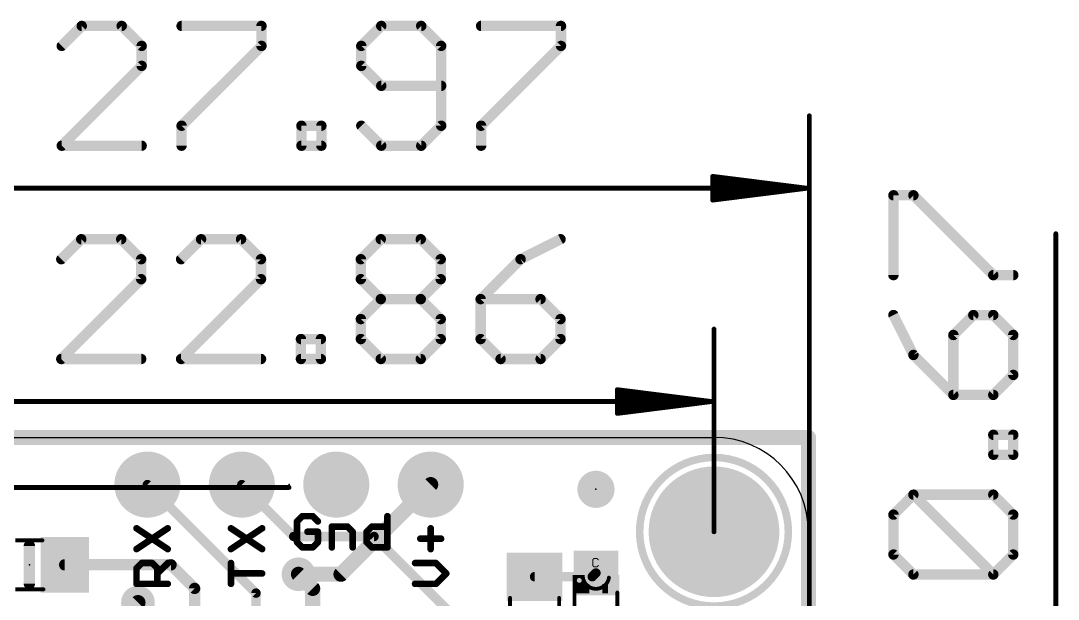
# Model space of a CAD drawing. Extents: x -22.4 to 30.9, y -9.3 to 32.7.
# Drawn here: x 1.04 to 28.94, y 14.57 to 30.14 of the extents above; entities that cross this region are included whole.
import ezdxf

# ---------------------------------------------------------------- set-up
doc = ezdxf.new("R2010")
doc.units = 0
for name, color, linetype in [('1', 12, 'CONTINUOUS'), ('16', 132, 'CONTINUOUS'), ('17', 110, 'CONTINUOUS'), ('18', 110, 'CONTINUOUS'), ('20', 53, 'CONTINUOUS'), ('21', 40, 'CONTINUOUS'), ('23', 40, 'CONTINUOUS'), ('47', 253, 'CONTINUOUS'), ('51', 253, 'CONTINUOUS')]:
    doc.layers.add(name, color=color, linetype=linetype)

# ---------------------------------------------------------------- blocks, each defined once
blk = doc.blocks.new('RECT')
blk.add_solid([(-0.5, -0.5), (0.5, -0.5), (-0.5, 0.5), (0.5, 0.5)])
blk = doc.blocks.new('ROUNDP')
at = {"const_width": 0.5}
blk.add_lwpolyline([(0, -0.25, 1), (0, 0.25, 1), (0, -0.25)], format="xyb", dxfattribs=at)
blk = doc.blocks.new('PIE')
at = {"const_width": 0.5}
blk.add_lwpolyline([(0, -0.25, 1), (0, 0.25, 1), (0, -0.25)], format="xyb", dxfattribs=at)
blk = doc.blocks.new('ROUNDV')
at = {"const_width": 0.5}
blk.add_lwpolyline([(0, -0.25, 1), (0, 0.25, 1), (0, -0.25)], format="xyb", dxfattribs=at)

msp = doc.modelspace()

# ---------------------------------------------------------------- linework, layer by layer
at = {"layer": '1'}
for points, const_width in [([(7.366, 14.732), (4.445, 17.653)], 0.254), ([(6.985, 17.653), (8.382, 16.256)], 0.254), ([(8.382, 16.256), (10.541, 16.256)], 0.254), ([(10.541, 16.256), (12.95, 13.847)], 0.254), ([(2.22, 15.494), (5.08, 15.494)], 0.3048), ([(5.08, 15.494), (5.715, 14.859)], 0.3048), ([(8.89, 14.859), (8.509, 15.24)], 0.4064), ([(16.41, 15.174), (16.51, 15.274)], 0.254), ([(14.859, 15.174), (16.41, 15.174)], 0.254), ([(5.715, 14.859), (5.715, 13.9122)], 0.3048), ([(7.366, 13.716), (7.366, 14.732)], 0.254), ([(8.89, 11.43), (8.89, 14.859)], 0.4064), ([(2.876, 13.163), (4.191, 14.478)], 0.4064)]:
    msp.add_lwpolyline(points, dxfattribs=dict(at, const_width=const_width))
for points, const_width in [([(4.4899, 17.6979, 1), (4.4001, 17.6081)], 0.127), ([(7.0299, 17.6979, 1), (6.9401, 17.6081)], 0.127), ([(8.382, 16.3195, 1), (8.382, 16.1925)], 0.127), ([(8.3371, 16.2111, 1), (8.4269, 16.3009)], 0.127), ([(10.5859, 16.3009, 1), (10.4961, 16.2111)], 0.127), ([(10.541, 16.1925, 1), (10.541, 16.3195)], 0.127), ([(2.22, 15.5702, 1), (2.22, 15.4178)], 0.1524), ([(5.1339, 15.5479, 1), (5.0261, 15.4401)], 0.1524), ([(5.08, 15.4178, 1), (5.08, 15.5702)], 0.1524), ([(8.5808, 15.3118, 1), (8.4372, 15.1682)], 0.2032), ([(16.5549, 15.2291, 1), (16.4651, 15.3189)], 0.127), ([(14.859, 15.2375, 1), (14.859, 15.1105)], 0.127), ([(16.3651, 15.2189, 1), (16.4549, 15.1291)], 0.127), ([(16.41, 15.1105, 1), (16.41, 15.2375)], 0.127), ([(5.7912, 14.859, 1), (5.6388, 14.859)], 0.1524), ([(5.6611, 14.8051, 1), (5.7689, 14.9129)], 0.1524), ([(7.4295, 14.732, 1), (7.3025, 14.732)], 0.127), ([(7.3211, 14.6871, 1), (7.4109, 14.7769)], 0.127), ([(8.9916, 14.859, 1), (8.7884, 14.859)], 0.2032), ([(8.8182, 14.7872, 1), (8.9618, 14.9308)], 0.2032), ([(4.2628, 14.4062, 1), (4.1192, 14.5498)], 0.2032)]:
    msp.add_lwpolyline(points, format="xyb", dxfattribs=dict(at, const_width=const_width))
at = {"layer": '16', "const_width": 0.4064}
for points in [[(-5.715, 18.923), (22.225, 18.923)], [(22.225, 18.923), (22.225, -1.397)], [(9.652, 15.24), (12.065, 17.653)], [(8.509, 15.24), (9.652, 15.24)]]:
    msp.add_lwpolyline(points, dxfattribs=at)
at = {"layer": '16', "const_width": 0.2032}
for points in [[(22.3266, 18.923, 1), (22.1234, 18.923)], [(22.225, 18.8214, 1), (22.225, 19.0246)], [(12.1368, 17.5812, 1), (11.9932, 17.7248)], [(8.509, 15.3416, 1), (8.509, 15.1384)], [(9.5802, 15.3118, 1), (9.7238, 15.1682)], [(9.652, 15.1384, 1), (9.652, 15.3416)]]:
    msp.add_lwpolyline(points, format="xyb", dxfattribs=at)
at = {"layer": '20'}
for p, q in [((-3.175, 18.923), (19.685, 18.923)), ((22.225, 16.383), (22.225, 1.143))]:
    msp.add_line(p, q, dxfattribs=at)
msp.add_arc((19.685, 16.383), 2.54, 0, 90, dxfattribs=at)
at = {"layer": '21'}
for points, const_width in [([(19.685, 14.383, 1), (19.685, 18.383, 1), (19.685, 14.383)], 0.2032), ([(8.5153, 16.663, 1), (8.4265, 16.663)], 0.0889), ([(8.6107, 16.8473, 1), (8.6107, 16.7584)], 0.0889), ([(8.6421, 16.7714, 1), (8.5793, 16.8342)], 0.0889), ([(8.9218, 16.8342, 1), (8.8589, 16.7714)], 0.0889), ([(8.8904, 16.7584, 1), (8.8904, 16.8473)], 0.0889), ([(10.9457, 16.8028, 1), (10.8568, 16.8028)], 0.0889), ([(4.1768, 16.5136, 1), (4.1275, 16.4397)], 0.0889), ([(5.0158, 16.4397, 1), (4.9664, 16.5136)], 0.0889), ([(6.7168, 16.5136, 1), (6.6675, 16.4397)], 0.0889), ([(7.5558, 16.4397, 1), (7.5064, 16.5136)], 0.0889), ([(8.4395, 16.6944, 1), (8.5023, 16.6316)], 0.0889), ([(8.7505, 16.4278, 1), (8.7505, 16.3389)], 0.0889), ([(9.0746, 16.3834, 1), (8.9857, 16.3834)], 0.0889), ([(8.9987, 16.6316, 1), (9.0616, 16.6944)], 0.0889), ([(9.0302, 16.3389, 1), (9.0302, 16.4278)], 0.0889), ([(9.4509, 16.5232, 1), (9.362, 16.5232)], 0.0889), ([(9.4064, 16.5676, 1), (9.4064, 16.4787)], 0.0889), ([(9.8573, 16.5546, 1), (9.7944, 16.4917)], 0.0889), ([(9.8259, 16.4787, 1), (9.8259, 16.5676)], 0.0889), ([(10.0101, 16.3834, 1), (9.9212, 16.3834)], 0.0889), ([(10.3864, 16.3834, 1), (10.2975, 16.3834)], 0.0889), ([(10.4818, 16.5676, 1), (10.4818, 16.4787)], 0.0889), ([(10.5132, 16.4917, 1), (10.4503, 16.5546)], 0.0889), ([(10.9012, 16.4787, 1), (10.9012, 16.5676)], 0.0889), ([(12.1091, 16.4767, 1), (12.0202, 16.4767)], 0.0889), ([(8.5023, 16.1351, 1), (8.4395, 16.0723)], 0.0889), ([(9.0616, 16.0723, 1), (8.9987, 16.1351)], 0.0889), ([(9.9343, 16.3519, 1), (9.9971, 16.4148)], 0.0889), ([(10.3105, 16.4148, 1), (10.3734, 16.3519)], 0.0889), ([(10.3734, 16.1351, 1), (10.3105, 16.0723)], 0.0889), ([(11.785, 16.2415, 1), (11.785, 16.1526)], 0.0889), ([(12.3443, 16.1526, 1), (12.3443, 16.2415)], 0.0889), ([(1.3462, 16.002, 1), (1.1938, 16.002)], 0.1524), ([(4.1275, 15.9544, 1), (4.1768, 15.8804)], 0.0889), ([(4.9664, 15.8804, 1), (5.0158, 15.9544)], 0.0889), ([(6.6675, 15.9544, 1), (6.7168, 15.8804)], 0.0889), ([(7.5064, 15.8804, 1), (7.5558, 15.9544)], 0.0889), ([(8.4265, 16.1037, 1), (8.5153, 16.1037)], 0.0889), ([(8.6107, 16.0084, 1), (8.6107, 15.9195)], 0.0889), ([(8.5793, 15.9325, 1), (8.6421, 15.9953)], 0.0889), ([(8.8589, 15.9953, 1), (8.9218, 15.9325)], 0.0889), ([(8.8904, 15.9195, 1), (8.8904, 16.0084)], 0.0889), ([(8.9857, 16.1037, 1), (9.0746, 16.1037)], 0.0889), ([(9.362, 15.9639, 1), (9.4509, 15.9639)], 0.0889), ([(9.9212, 15.9639, 1), (10.0101, 15.9639)], 0.0889), ([(10.2975, 16.1037, 1), (10.3864, 16.1037)], 0.0889), ([(10.4818, 16.0084, 1), (10.4818, 15.9195)], 0.0889), ([(10.4503, 15.9325, 1), (10.5132, 15.9953)], 0.0889), ([(10.8568, 15.9639, 1), (10.9457, 15.9639)], 0.0889), ([(10.9012, 15.9195, 1), (10.9012, 16.0084)], 0.0889), ([(12.0202, 15.9174, 1), (12.1091, 15.9174)], 0.0889), ([(4.292, 15.5856, 1), (4.292, 15.4967)], 0.0889), ([(4.3234, 15.5097, 1), (4.2606, 15.5726)], 0.0889), ([(4.6031, 15.5726, 1), (4.5402, 15.5097)], 0.0889), ([(4.5716, 15.4967, 1), (4.5716, 15.5856)], 0.0889), ([(5.0225, 15.5097, 1), (4.9597, 15.5726)], 0.0889), ([(6.7366, 15.5411, 1), (6.6477, 15.5411)], 0.0889), ([(11.6452, 15.5856, 1), (11.6452, 15.4967)], 0.0889), ([(12.2359, 15.5726, 1), (12.173, 15.5097)], 0.0889), ([(12.2045, 15.4967, 1), (12.2045, 15.5856)], 0.0889), ([(4.1966, 15.4013, 1), (4.1077, 15.4013)], 0.0889), ([(4.1208, 15.4327, 1), (4.1836, 15.3699)], 0.0889), ([(4.7559, 15.4013, 1), (4.667, 15.4013)], 0.0889), ([(4.68, 15.3699, 1), (4.7429, 15.4327)], 0.0889), ([(6.6922, 15.3059, 1), (6.6922, 15.2171)], 0.0889), ([(7.5311, 15.2171, 1), (7.5311, 15.3059)], 0.0889), ([(12.5155, 15.2301, 1), (12.4527, 15.2929)], 0.0889), ([(4.1522, 15.0263, 1), (4.1522, 14.9374)], 0.0889), ([(4.68, 15.2929, 1), (4.7429, 15.2301)], 0.0889), ([(4.9911, 14.9374, 1), (4.9911, 15.0263)], 0.0889), ([(11.6452, 15.0263, 1), (11.6452, 14.9374)], 0.0889), ([(12.2045, 14.9374, 1), (12.2045, 15.0263)], 0.0889), ([(12.4527, 15.2301, 1), (12.5155, 15.2929)], 0.0889), ([(1.1938, 14.986, 1), (1.3462, 14.986)], 0.1524), ([(4.1077, 14.9819, 1), (4.1966, 14.9819)], 0.0889), ([(4.667, 14.9819, 1), (4.7559, 14.9819)], 0.0889), ([(6.6477, 14.9819, 1), (6.7366, 14.9819)], 0.0889), ([(12.173, 15.0133, 1), (12.2359, 14.9504)], 0.0889)]:
    msp.add_lwpolyline(points, format="xyb", dxfattribs=dict(at, const_width=const_width))
for points, const_width in [([(8.6107, 16.8028), (8.4709, 16.663)], 0.1778), ([(8.4709, 16.663), (8.4709, 16.1037)], 0.1778), ([(8.8904, 16.8028), (8.6107, 16.8028)], 0.1778), ([(9.0302, 16.663), (8.8904, 16.8028)], 0.1778), ([(10.9012, 16.8028), (10.9012, 15.9639)], 0.1778), ([(4.1522, 15.9174), (4.9911, 16.4767)], 0.1778), ([(4.1522, 16.4767), (4.9911, 15.9174)], 0.1778), ([(6.6922, 15.9174), (7.5311, 16.4767)], 0.1778), ([(6.6922, 16.4767), (7.5311, 15.9174)], 0.1778), ([(9.0302, 16.3834), (8.7505, 16.3834)], 0.1778), ([(9.0302, 16.1037), (9.0302, 16.3834)], 0.1778), ([(9.4064, 15.9639), (9.4064, 16.5232)], 0.1778), ([(9.4064, 16.5232), (9.8259, 16.5232)], 0.1778), ([(9.8259, 16.5232), (9.9657, 16.3834)], 0.1778), ([(9.9657, 16.3834), (9.9657, 15.9639)], 0.1778), ([(10.3419, 16.3834), (10.4818, 16.5232)], 0.1778), ([(10.3419, 16.1037), (10.3419, 16.3834)], 0.1778), ([(10.4818, 16.5232), (10.9012, 16.5232)], 0.1778), ([(12.0646, 15.9174), (12.0646, 16.4767)], 0.1778), ([(8.4709, 16.1037), (8.6107, 15.9639)], 0.1778), ([(8.8904, 15.9639), (9.0302, 16.1037)], 0.1778), ([(10.4818, 15.9639), (10.3419, 16.1037)], 0.1778), ([(11.785, 16.197), (12.3443, 16.197)], 0.1778), ([(1.27, 14.986), (1.27, 16.002)], 0.3048), ([(8.6107, 15.9639), (8.8904, 15.9639)], 0.1778), ([(10.9012, 15.9639), (10.4818, 15.9639)], 0.1778), ([(4.1522, 15.4013), (4.292, 15.5411)], 0.1778), ([(4.292, 15.5411), (4.5716, 15.5411)], 0.1778), ([(4.5716, 15.5411), (4.7115, 15.4013)], 0.1778), ([(4.7115, 15.2615), (4.9911, 15.5411)], 0.1778), ([(6.6922, 14.9819), (6.6922, 15.5411)], 0.1778), ([(12.2045, 15.5411), (11.6452, 15.5411)], 0.1778), ([(12.4841, 15.2615), (12.2045, 15.5411)], 0.1778), ([(4.1522, 14.9819), (4.1522, 15.4013)], 0.1778), ([(4.7115, 15.4013), (4.7115, 14.9819)], 0.1778), ([(7.5311, 15.2615), (6.6922, 15.2615)], 0.1778), ([(12.2045, 14.9819), (12.4841, 15.2615)], 0.1778), ([(4.9911, 14.9819), (4.1522, 14.9819)], 0.1778), ([(11.6452, 14.9819), (12.2045, 14.9819)], 0.1778)]:
    msp.add_lwpolyline(points, dxfattribs=dict(at, const_width=const_width))
at = {"layer": '23'}
for p in [(8.255, 17.653), (16.51, 17.526), (19.685, 16.383), (1.27, 15.494)]:
    msp.add_point(p, dxfattribs=at)
at = {"layer": '47'}
for points, const_width in [([(2.6787, 29.9967), (2.1414, 29.4594)], 0.2794), ([(3.7531, 29.9967), (2.6787, 29.9967)], 0.2794), ([(4.2903, 29.4594), (3.7531, 29.9967)], 0.2794), ([(5.3642, 29.9967), (7.5131, 29.9967)], 0.2794), ([(7.5131, 29.9967), (7.5131, 29.4594)], 0.2794), ([(10.7355, 29.9967), (10.1983, 29.4594)], 0.2794), ([(11.81, 29.9967), (10.7355, 29.9967)], 0.2794), ([(12.3472, 29.4594), (11.81, 29.9967)], 0.2794), ([(13.4211, 29.9967), (15.57, 29.9967)], 0.2794), ([(15.57, 29.9967), (15.57, 29.4594)], 0.2794), ([(4.2903, 28.9222), (4.2903, 29.4594)], 0.2794), ([(7.5131, 29.4594), (5.3642, 27.3105)], 0.2794), ([(10.1983, 29.4594), (10.1983, 28.9222)], 0.2794), ([(12.3472, 27.3105), (12.3472, 29.4594)], 0.2794), ([(15.57, 29.4594), (13.4211, 27.3105)], 0.2794), ([(2.1414, 26.7733), (4.2903, 28.9222)], 0.2794), ([(10.1983, 28.9222), (10.7355, 28.385)], 0.2794), ([(10.7355, 28.385), (12.3472, 28.385)], 0.2794), ([(22.2504, 11.2522), (22.2504, 27.5786)], 0.13), ([(5.3642, 27.3105), (5.3642, 26.7733)], 0.2794), ([(8.5869, 26.7733), (8.5869, 27.3105)], 0.2794), ([(8.5869, 27.3105), (9.1242, 27.3105)], 0.2794), ([(9.1242, 27.3105), (9.1242, 26.7733)], 0.2794), ([(10.1983, 27.3105), (10.7355, 26.7733)], 0.2794), ([(11.81, 26.7733), (12.3472, 27.3105)], 0.2794), ([(13.4211, 27.3105), (13.4211, 26.7733)], 0.2794), ([(4.2903, 26.7733), (2.1414, 26.7733)], 0.2794), ([(9.1242, 26.7733), (8.5869, 26.7733)], 0.2794), ([(10.7355, 26.7733), (11.81, 26.7733)], 0.2794), ([(22.1854, 25.6286), (19.6504, 25.9478)], 0.13), ([(19.6504, 25.9478), (19.6504, 25.3094)], 0.13), ([(22.1854, 25.6286), (19.6504, 25.8886)], 0.13), ([(-5.65, 25.6286), (22.1854, 25.6286)], 0.13), ([(22.1854, 25.6286), (19.6504, 25.7586)], 0.13), ([(19.6504, 25.3094), (22.1854, 25.6286)], 0.13), ([(19.6504, 25.4986), (22.1854, 25.6286)], 0.13), ([(19.6504, 25.3686), (22.1854, 25.6286)], 0.13), ([(24.5117, 23.2903), (24.5117, 25.4392)], 0.2794), ([(24.5117, 25.4392), (25.049, 25.4392)], 0.2794), ([(25.049, 25.4392), (27.1979, 23.2903)], 0.2794), ([(2.666, 24.2563), (2.1287, 23.719)], 0.2794), ([(3.7404, 24.2563), (2.666, 24.2563)], 0.2794), ([(4.2776, 23.719), (3.7404, 24.2563)], 0.2794), ([(5.8887, 24.2563), (5.3515, 23.719)], 0.2794), ([(6.9632, 24.2563), (5.8887, 24.2563)], 0.2794), ([(7.5004, 23.719), (6.9632, 24.2563)], 0.2794), ([(10.1856, 23.719), (10.7228, 24.2563)], 0.2794), ([(10.7228, 24.2563), (11.7973, 24.2563)], 0.2794), ([(11.7973, 24.2563), (12.3345, 23.719)], 0.2794), ([(15.5573, 24.2563), (14.4828, 23.719)], 0.2794), ([(28.8798, 9.336), (28.8798, 24.4029)], 0.13), ([(4.2776, 23.1818), (4.2776, 23.719)], 0.2794), ([(7.5004, 23.1818), (7.5004, 23.719)], 0.2794), ([(10.1856, 23.1818), (10.1856, 23.719)], 0.2794), ([(12.3345, 23.719), (12.3345, 23.1818)], 0.2794), ([(14.4828, 23.719), (13.4084, 22.6446)], 0.2794), ([(2.1287, 21.0329), (4.2776, 23.1818)], 0.2794), ([(5.3515, 21.0329), (7.5004, 23.1818)], 0.2794), ([(10.7228, 22.6446), (10.1856, 23.1818)], 0.2794), ([(12.3345, 23.1818), (11.7973, 22.6446)], 0.2794), ([(27.1979, 23.2903), (27.7351, 23.2903)], 0.2794), ([(10.1856, 22.1074), (10.7228, 22.6446)], 0.2794), ([(10.7228, 22.6446), (11.7973, 22.6446)], 0.2794), ([(11.7973, 22.6446), (12.3345, 22.1074)], 0.2794), ([(13.4084, 22.6446), (13.4084, 21.5701)], 0.2794), ([(15.02, 22.6446), (13.4084, 22.6446)], 0.2794), ([(15.5573, 22.1074), (15.02, 22.6446)], 0.2794), ([(24.5117, 22.2165), (25.049, 21.142)], 0.2794), ([(26.6607, 22.2165), (26.1234, 21.6793)], 0.2794), ([(27.1979, 22.2165), (26.6607, 22.2165)], 0.2794), ([(27.7351, 21.6793), (27.1979, 22.2165)], 0.2794), ([(10.1856, 21.5701), (10.1856, 22.1074)], 0.2794), ([(12.3345, 22.1074), (12.3345, 21.5701)], 0.2794), ([(15.5573, 21.5701), (15.5573, 22.1074)], 0.2794), ([(19.685, 16.383), (19.685, 21.8382)], 0.13), ([(26.1234, 21.6793), (26.1234, 20.0676)], 0.2794), ([(27.7351, 20.6048), (27.7351, 21.6793)], 0.2794), ([(8.5742, 21.0329), (8.5742, 21.5701)], 0.2794), ([(8.5742, 21.5701), (9.1115, 21.5701)], 0.2794), ([(9.1115, 21.5701), (9.1115, 21.0329)], 0.2794), ([(10.7228, 21.0329), (10.1856, 21.5701)], 0.2794), ([(12.3345, 21.5701), (11.7973, 21.0329)], 0.2794), ([(13.4084, 21.5701), (13.9456, 21.0329)], 0.2794), ([(15.02, 21.0329), (15.5573, 21.5701)], 0.2794), ([(25.049, 21.142), (26.1234, 20.0676)], 0.2794), ([(4.2776, 21.0329), (2.1287, 21.0329)], 0.2794), ([(7.5004, 21.0329), (5.3515, 21.0329)], 0.2794), ([(9.1115, 21.0329), (8.5742, 21.0329)], 0.2794), ([(11.7973, 21.0329), (10.7228, 21.0329)], 0.2794), ([(13.9456, 21.0329), (15.02, 21.0329)], 0.2794), ([(27.1979, 20.0676), (27.7351, 20.6048)], 0.2794), ([(19.62, 19.8882), (17.085, 20.2074)], 0.13), ([(17.085, 20.2074), (17.085, 19.569)], 0.13), ([(19.62, 19.8882), (17.085, 20.1482)], 0.13), ([(26.1234, 20.0676), (27.1979, 20.0676)], 0.2794), ([(-3.11, 19.8882), (19.62, 19.8882)], 0.13), ([(19.62, 19.8882), (17.085, 20.0182)], 0.13), ([(17.085, 19.569), (19.62, 19.8882)], 0.13), ([(17.085, 19.7582), (19.62, 19.8882)], 0.13), ([(17.085, 19.6282), (19.62, 19.8882)], 0.13), ([(27.1979, 18.4562), (27.1979, 18.9934)], 0.2794), ([(27.1979, 18.9934), (27.7351, 18.9934)], 0.2794), ([(27.7351, 18.9934), (27.7351, 18.4562)], 0.2794), ([(27.7351, 18.4562), (27.1979, 18.4562)], 0.2794), ([(8.255, 17.5768), (-14.8278, 17.5768)], 0.13), ([(24.5117, 16.8451), (25.049, 17.3824)], 0.2794), ([(25.049, 17.3824), (27.1979, 17.3824)], 0.2794), ([(27.1979, 15.2335), (25.049, 17.3824)], 0.2794), ([(27.1979, 17.3824), (27.7351, 16.8451)], 0.2794), ([(24.5117, 15.7707), (24.5117, 16.8451)], 0.2794), ([(27.7351, 16.8451), (27.7351, 15.7707)], 0.2794), ([(25.049, 15.2335), (24.5117, 15.7707)], 0.2794), ([(27.7351, 15.7707), (27.1979, 15.2335)], 0.2794), ([(27.1979, 15.2335), (25.049, 15.2335)], 0.2794)]:
    msp.add_lwpolyline(points, dxfattribs=dict(at, const_width=const_width))
for points, const_width in [([(2.6787, 30.0665, 1), (2.6787, 29.9268)], 0.1397), ([(2.7281, 29.9473, 1), (2.6293, 30.046)], 0.1397), ([(3.8025, 30.046, 1), (3.7037, 29.9473)], 0.1397), ([(3.7531, 29.9268, 1), (3.7531, 30.0665)], 0.1397), ([(5.3642, 30.0665, 1), (5.3642, 29.9268)], 0.1397), ([(7.5829, 29.9967, 1), (7.4432, 29.9967)], 0.1397), ([(7.5131, 29.9268, 1), (7.5131, 30.0665)], 0.1397), ([(10.7355, 30.0665, 1), (10.7355, 29.9268)], 0.1397), ([(10.7849, 29.9473, 1), (10.6862, 30.046)], 0.1397), ([(11.8594, 30.046, 1), (11.7606, 29.9473)], 0.1397), ([(11.81, 29.9268, 1), (11.81, 30.0665)], 0.1397), ([(13.4211, 30.0665, 1), (13.4211, 29.9268)], 0.1397), ([(15.6398, 29.9967, 1), (15.5001, 29.9967)], 0.1397), ([(15.57, 29.9268, 1), (15.57, 30.0665)], 0.1397), ([(4.3602, 29.4594, 1), (4.2205, 29.4594)], 0.1397), ([(7.5625, 29.41, 1), (7.4637, 29.5088)], 0.1397), ([(10.2682, 29.4594, 1), (10.1285, 29.4594)], 0.1397), ([(12.4171, 29.4594, 1), (12.2774, 29.4594)], 0.1397), ([(15.6194, 29.41, 1), (15.5206, 29.5088)], 0.1397), ([(2.092, 29.5088, 1), (2.1908, 29.41)], 0.1397), ([(4.2409, 29.41, 1), (4.3397, 29.5088)], 0.1397), ([(7.4432, 29.4594, 1), (7.5829, 29.4594)], 0.1397), ([(10.1489, 29.5088, 1), (10.2477, 29.41)], 0.1397), ([(12.2978, 29.41, 1), (12.3966, 29.5088)], 0.1397), ([(15.5001, 29.4594, 1), (15.6398, 29.4594)], 0.1397), ([(4.3397, 28.8728, 1), (4.2409, 28.9716)], 0.1397), ([(10.2477, 28.9716, 1), (10.1489, 28.8728)], 0.1397), ([(4.2205, 28.9222, 1), (4.3602, 28.9222)], 0.1397), ([(10.1285, 28.9222, 1), (10.2682, 28.9222)], 0.1397), ([(10.7355, 28.4548, 1), (10.7355, 28.3151)], 0.1397), ([(10.6862, 28.3356, 1), (10.7849, 28.4344)], 0.1397), ([(12.3472, 28.3151, 1), (12.3472, 28.4548)], 0.1397), ([(22.2829, 27.5786, 1), (22.2179, 27.5786)], 0.065), ([(5.434, 27.3105, 1), (5.2943, 27.3105)], 0.1397), ([(5.3148, 27.3599, 1), (5.4136, 27.2611)], 0.1397), ([(8.5869, 27.3804, 1), (8.5869, 27.2407)], 0.1397), ([(8.6568, 27.3105, 1), (8.5171, 27.3105)], 0.1397), ([(9.194, 27.3105, 1), (9.0543, 27.3105)], 0.1397), ([(9.1242, 27.2407, 1), (9.1242, 27.3804)], 0.1397), ([(10.2477, 27.3599, 1), (10.1489, 27.2611)], 0.1397), ([(12.2774, 27.3105, 1), (12.4171, 27.3105)], 0.1397), ([(12.3966, 27.2611, 1), (12.2978, 27.3599)], 0.1397), ([(13.4909, 27.3105, 1), (13.3512, 27.3105)], 0.1397), ([(13.3717, 27.3599, 1), (13.4705, 27.2611)], 0.1397), ([(2.1414, 26.8432, 1), (2.1414, 26.7035)], 0.1397), ([(2.092, 26.8227, 1), (2.1908, 26.7239)], 0.1397), ([(4.2903, 26.7035, 1), (4.2903, 26.8432)], 0.1397), ([(5.2943, 26.7733, 1), (5.434, 26.7733)], 0.1397), ([(8.5869, 26.8432, 1), (8.5869, 26.7035)], 0.1397), ([(8.5171, 26.7733, 1), (8.6568, 26.7733)], 0.1397), ([(9.0543, 26.7733, 1), (9.194, 26.7733)], 0.1397), ([(9.1242, 26.7035, 1), (9.1242, 26.8432)], 0.1397), ([(10.7355, 26.8432, 1), (10.7355, 26.7035)], 0.1397), ([(10.6862, 26.7239, 1), (10.7849, 26.8227)], 0.1397), ([(11.7606, 26.8227, 1), (11.8594, 26.7239)], 0.1397), ([(11.81, 26.7035, 1), (11.81, 26.8432)], 0.1397), ([(13.3512, 26.7733, 1), (13.4909, 26.7733)], 0.1397), ([(19.6545, 25.9801, 1), (19.6463, 25.9156)], 0.065), ([(19.6829, 25.9478, 1), (19.6179, 25.9478)], 0.065), ([(19.6537, 25.9209, 1), (19.6471, 25.8563)], 0.065), ([(19.6521, 25.7911, 1), (19.6487, 25.7261)], 0.065), ([(22.1895, 25.5964, 1), (22.1813, 25.6608)], 0.065), ([(22.1813, 25.5964, 1), (22.1895, 25.6608)], 0.065), ([(22.1887, 25.5963, 1), (22.1821, 25.6609)], 0.065), ([(22.1821, 25.5963, 1), (22.1887, 25.6609)], 0.065), ([(22.1837, 25.5961, 1), (22.1871, 25.6611)], 0.065), ([(22.1871, 25.5961, 1), (22.1837, 25.6611)], 0.065), ([(22.1854, 25.5961, 1), (22.1854, 25.6611)], 0.065), ([(19.6487, 25.5311, 1), (19.6521, 25.4661)], 0.065), ([(19.6471, 25.4009, 1), (19.6537, 25.3363)], 0.065), ([(24.5117, 25.5091, 1), (24.5117, 25.3694)], 0.1397), ([(24.5816, 25.4392, 1), (24.4419, 25.4392)], 0.1397), ([(25.0984, 25.4886, 1), (24.9996, 25.3898)], 0.1397), ([(25.049, 25.3694, 1), (25.049, 25.5091)], 0.1397), ([(19.6463, 25.3416, 1), (19.6545, 25.2771)], 0.065), ([(19.6179, 25.3094, 1), (19.6829, 25.3094)], 0.065), ([(2.666, 24.3261, 1), (2.666, 24.1864)], 0.1397), ([(2.7154, 24.2069, 1), (2.6166, 24.3056)], 0.1397), ([(3.7898, 24.3056, 1), (3.691, 24.2069)], 0.1397), ([(3.7404, 24.1864, 1), (3.7404, 24.3261)], 0.1397), ([(5.8887, 24.3261, 1), (5.8887, 24.1864)], 0.1397), ([(5.9381, 24.2069, 1), (5.8393, 24.3056)], 0.1397), ([(7.0126, 24.3056, 1), (6.9138, 24.2069)], 0.1397), ([(6.9632, 24.1864, 1), (6.9632, 24.3261)], 0.1397), ([(10.7228, 24.3261, 1), (10.7228, 24.1864)], 0.1397), ([(10.7722, 24.2069, 1), (10.6735, 24.3056)], 0.1397), ([(11.8467, 24.3056, 1), (11.7479, 24.2069)], 0.1397), ([(11.7973, 24.1864, 1), (11.7973, 24.3261)], 0.1397), ([(15.5885, 24.1938, 1), (15.526, 24.3187)], 0.1397), ([(28.9123, 24.4029, 1), (28.8473, 24.4029)], 0.065), ([(2.0793, 23.7684, 1), (2.1781, 23.6696)], 0.1397), ([(4.3475, 23.719, 1), (4.2078, 23.719)], 0.1397), ([(4.2282, 23.6696, 1), (4.327, 23.7684)], 0.1397), ([(5.3021, 23.7684, 1), (5.4009, 23.6696)], 0.1397), ([(7.5702, 23.719, 1), (7.4305, 23.719)], 0.1397), ([(7.451, 23.6696, 1), (7.5498, 23.7684)], 0.1397), ([(10.2555, 23.719, 1), (10.1158, 23.719)], 0.1397), ([(10.1362, 23.7684, 1), (10.235, 23.6696)], 0.1397), ([(12.4044, 23.719, 1), (12.2647, 23.719)], 0.1397), ([(12.2851, 23.6696, 1), (12.3839, 23.7684)], 0.1397), ([(14.4516, 23.7815, 1), (14.5141, 23.6566)], 0.1397), ([(14.5322, 23.6696, 1), (14.4334, 23.7684)], 0.1397), ([(4.2078, 23.1818, 1), (4.3475, 23.1818)], 0.1397), ([(4.327, 23.1324, 1), (4.2282, 23.2312)], 0.1397), ([(7.4305, 23.1818, 1), (7.5702, 23.1818)], 0.1397), ([(7.5498, 23.1324, 1), (7.451, 23.2312)], 0.1397), ([(10.235, 23.2312, 1), (10.1362, 23.1324)], 0.1397), ([(10.1158, 23.1818, 1), (10.2555, 23.1818)], 0.1397), ([(12.2647, 23.1818, 1), (12.4044, 23.1818)], 0.1397), ([(12.3839, 23.1324, 1), (12.2851, 23.2312)], 0.1397), ([(24.4419, 23.2903, 1), (24.5816, 23.2903)], 0.1397), ([(27.1979, 23.3602, 1), (27.1979, 23.2205)], 0.1397), ([(27.1485, 23.2409, 1), (27.2473, 23.3397)], 0.1397), ([(27.7351, 23.2205, 1), (27.7351, 23.3602)], 0.1397), ([(10.7228, 22.7144, 1), (10.7228, 22.5747)], 0.1397), ([(10.7722, 22.5952, 1), (10.6735, 22.694)], 0.1397), ([(10.6735, 22.5952, 1), (10.7722, 22.694)], 0.1397), ([(11.8467, 22.694, 1), (11.7479, 22.5952)], 0.1397), ([(11.7479, 22.694, 1), (11.8467, 22.5952)], 0.1397), ([(11.7973, 22.5747, 1), (11.7973, 22.7144)], 0.1397), ([(13.4782, 22.6446, 1), (13.3385, 22.6446)], 0.1397), ([(13.4084, 22.7144, 1), (13.4084, 22.5747)], 0.1397), ([(13.359, 22.694, 1), (13.4578, 22.5952)], 0.1397), ([(15.0694, 22.694, 1), (14.9707, 22.5952)], 0.1397), ([(15.02, 22.5747, 1), (15.02, 22.7144)], 0.1397), ([(24.5742, 22.2477, 1), (24.4493, 22.1852)], 0.1397), ([(26.6607, 22.2863, 1), (26.6607, 22.1466)], 0.1397), ([(26.71, 22.1671, 1), (26.6113, 22.2659)], 0.1397), ([(27.2473, 22.2659, 1), (27.1485, 22.1671)], 0.1397), ([(27.1979, 22.1466, 1), (27.1979, 22.2863)], 0.1397), ([(10.2555, 22.1074, 1), (10.1158, 22.1074)], 0.1397), ([(10.1362, 22.1567, 1), (10.235, 22.058)], 0.1397), ([(12.4044, 22.1074, 1), (12.2647, 22.1074)], 0.1397), ([(12.2851, 22.058, 1), (12.3839, 22.1567)], 0.1397), ([(15.6271, 22.1074, 1), (15.4874, 22.1074)], 0.1397), ([(15.5079, 22.058, 1), (15.6067, 22.1567)], 0.1397), ([(19.7175, 21.8382, 1), (19.6525, 21.8382)], 0.065), ([(26.1933, 21.6793, 1), (26.0536, 21.6793)], 0.1397), ([(26.074, 21.7286, 1), (26.1728, 21.6299)], 0.1397), ([(27.805, 21.6793, 1), (27.6653, 21.6793)], 0.1397), ([(27.6857, 21.6299, 1), (27.7845, 21.7286)], 0.1397), ([(8.6441, 21.5701, 1), (8.5044, 21.5701)], 0.1397), ([(8.5742, 21.64, 1), (8.5742, 21.5003)], 0.1397), ([(9.1813, 21.5701, 1), (9.0416, 21.5701)], 0.1397), ([(9.1115, 21.5003, 1), (9.1115, 21.64)], 0.1397), ([(10.235, 21.6195, 1), (10.1362, 21.5207)], 0.1397), ([(10.1158, 21.5701, 1), (10.2555, 21.5701)], 0.1397), ([(12.2647, 21.5701, 1), (12.4044, 21.5701)], 0.1397), ([(12.3839, 21.5207, 1), (12.2851, 21.6195)], 0.1397), ([(13.3385, 21.5701, 1), (13.4782, 21.5701)], 0.1397), ([(13.4578, 21.6195, 1), (13.359, 21.5207)], 0.1397), ([(15.4874, 21.5701, 1), (15.6271, 21.5701)], 0.1397), ([(15.6067, 21.5207, 1), (15.5079, 21.6195)], 0.1397), ([(25.0984, 21.1914, 1), (24.9996, 21.0926)], 0.1397), ([(24.9865, 21.1108, 1), (25.1114, 21.1733)], 0.1397), ([(2.1287, 21.1028, 1), (2.1287, 20.9631)], 0.1397), ([(2.0793, 21.0823, 1), (2.1781, 20.9835)], 0.1397), ([(4.2776, 20.9631, 1), (4.2776, 21.1028)], 0.1397), ([(5.3515, 21.1028, 1), (5.3515, 20.9631)], 0.1397), ([(5.3021, 21.0823, 1), (5.4009, 20.9835)], 0.1397), ([(7.5004, 20.9631, 1), (7.5004, 21.1028)], 0.1397), ([(8.5742, 21.1028, 1), (8.5742, 20.9631)], 0.1397), ([(8.5044, 21.0329, 1), (8.6441, 21.0329)], 0.1397), ([(9.0416, 21.0329, 1), (9.1813, 21.0329)], 0.1397), ([(9.1115, 20.9631, 1), (9.1115, 21.1028)], 0.1397), ([(10.7228, 21.1028, 1), (10.7228, 20.9631)], 0.1397), ([(10.6735, 20.9835, 1), (10.7722, 21.0823)], 0.1397), ([(11.7479, 21.0823, 1), (11.8467, 20.9835)], 0.1397), ([(11.7973, 20.9631, 1), (11.7973, 21.1028)], 0.1397), ([(13.9456, 21.1028, 1), (13.9456, 20.9631)], 0.1397), ([(13.8962, 20.9835, 1), (13.995, 21.0823)], 0.1397), ([(14.9707, 21.0823, 1), (15.0694, 20.9835)], 0.1397), ([(15.02, 20.9631, 1), (15.02, 21.1028)], 0.1397), ([(27.6653, 20.6048, 1), (27.805, 20.6048)], 0.1397), ([(27.7845, 20.5554, 1), (27.6857, 20.6542)], 0.1397), ([(17.0891, 20.2397, 1), (17.0809, 20.1752)], 0.065), ([(17.1175, 20.2074, 1), (17.0525, 20.2074)], 0.065), ([(17.0883, 20.1805, 1), (17.0817, 20.1159)], 0.065), ([(26.1234, 20.1374, 1), (26.1234, 19.9977)], 0.1397), ([(26.0536, 20.0676, 1), (26.1933, 20.0676)], 0.1397), ([(26.074, 20.0182, 1), (26.1728, 20.117)], 0.1397), ([(27.1485, 20.117, 1), (27.2473, 20.0182)], 0.1397), ([(27.1979, 19.9977, 1), (27.1979, 20.1374)], 0.1397), ([(17.0867, 20.0507, 1), (17.0833, 19.9857)], 0.065), ([(17.0833, 19.7907, 1), (17.0867, 19.7257)], 0.065), ([(19.6241, 19.856, 1), (19.6159, 19.9204)], 0.065), ([(19.6159, 19.856, 1), (19.6241, 19.9204)], 0.065), ([(19.6233, 19.8559, 1), (19.6167, 19.9205)], 0.065), ([(19.6167, 19.8559, 1), (19.6233, 19.9205)], 0.065), ([(19.6183, 19.8557, 1), (19.6217, 19.9207)], 0.065), ([(19.6217, 19.8557, 1), (19.6183, 19.9207)], 0.065), ([(19.62, 19.8557, 1), (19.62, 19.9207)], 0.065), ([(17.0817, 19.6605, 1), (17.0883, 19.5959)], 0.065), ([(17.0809, 19.6012, 1), (17.0891, 19.5367)], 0.065), ([(17.0525, 19.569, 1), (17.1175, 19.569)], 0.065), ([(27.1979, 19.0633, 1), (27.1979, 18.9236)], 0.1397), ([(27.2677, 18.9934, 1), (27.128, 18.9934)], 0.1397), ([(27.805, 18.9934, 1), (27.6653, 18.9934)], 0.1397), ([(27.7351, 18.9236, 1), (27.7351, 19.0633)], 0.1397), ([(27.1979, 18.5261, 1), (27.1979, 18.3864)], 0.1397), ([(27.128, 18.4562, 1), (27.2677, 18.4562)], 0.1397), ([(27.6653, 18.4562, 1), (27.805, 18.4562)], 0.1397), ([(27.7351, 18.3864, 1), (27.7351, 18.5261)], 0.1397), ([(8.255, 17.5443, 1), (8.255, 17.6093)], 0.065), ([(25.049, 17.4522, 1), (25.049, 17.3125)], 0.1397), ([(25.0984, 17.4317, 1), (24.9996, 17.333)], 0.1397), ([(25.0984, 17.333, 1), (24.9996, 17.4317)], 0.1397), ([(27.2473, 17.4317, 1), (27.1485, 17.333)], 0.1397), ([(27.1979, 17.3125, 1), (27.1979, 17.4522)], 0.1397), ([(24.5816, 16.8451, 1), (24.4419, 16.8451)], 0.1397), ([(24.4624, 16.8945, 1), (24.5611, 16.7957)], 0.1397), ([(27.805, 16.8451, 1), (27.6653, 16.8451)], 0.1397), ([(27.6857, 16.7957, 1), (27.7845, 16.8945)], 0.1397), ([(19.6525, 16.383, 1), (19.7175, 16.383)], 0.065), ([(24.5611, 15.8201, 1), (24.4624, 15.7213)], 0.1397), ([(27.7845, 15.7213, 1), (27.6857, 15.8201)], 0.1397), ([(24.4419, 15.7707, 1), (24.5816, 15.7707)], 0.1397), ([(27.6653, 15.7707, 1), (27.805, 15.7707)], 0.1397), ([(25.049, 15.3033, 1), (25.049, 15.1636)], 0.1397), ([(24.9996, 15.1841, 1), (25.0984, 15.2828)], 0.1397), ([(27.1485, 15.2828, 1), (27.2473, 15.1841)], 0.1397), ([(27.1485, 15.1841, 1), (27.2473, 15.2828)], 0.1397), ([(27.1979, 15.1636, 1), (27.1979, 15.3033)], 0.1397)]:
    msp.add_lwpolyline(points, format="xyb", dxfattribs=dict(at, const_width=const_width))
at = {"layer": '51'}
for points, const_width in [([(1.626, 16.154), (0.889, 16.154)], 0.1016), ([(16.4608, 15.6655), (16.4227, 15.6274)], 0.0254), ([(16.4227, 15.6274), (16.4227, 15.4748)], 0.0254), ([(16.5371, 15.6655), (16.4608, 15.6655)], 0.0254), ([(16.5752, 15.6274), (16.5371, 15.6655)], 0.0254), ([(16.4227, 15.4748), (16.4608, 15.4367)], 0.0254), ([(16.4608, 15.4367), (16.5371, 15.4367)], 0.0254), ([(16.5371, 15.4367), (16.5752, 15.4748)], 0.0254), ([(15.935, 13.724), (15.935, 15.149)], 0.1016), ([(1.651, 14.834), (0.889, 14.834)], 0.1016), ([(17.085, 14.749), (17.085, 13.699)], 0.1016), ([(14.199, 13.843), (14.199, 14.605)], 0.1016), ([(15.519, 13.868), (15.519, 14.605)], 0.1016)]:
    msp.add_lwpolyline(points, dxfattribs=dict(at, const_width=const_width))
for points, const_width in [([(1.626, 16.1286, 1), (1.626, 16.1794)], 0.0508), ([(16.4182, 15.6319, 1), (16.4272, 15.6229)], 0.0127), ([(16.4291, 15.6274, 1), (16.4164, 15.6274)], 0.0127), ([(16.4608, 15.6718, 1), (16.4608, 15.6591)], 0.0127), ([(16.4653, 15.661, 1), (16.4563, 15.67)], 0.0127), ([(16.5416, 15.67, 1), (16.5326, 15.661)], 0.0127), ([(16.5371, 15.6591, 1), (16.5371, 15.6718)], 0.0127), ([(16.5707, 15.6229, 1), (16.5797, 15.6319)], 0.0127), ([(16.4272, 15.4793, 1), (16.4182, 15.4703)], 0.0127), ([(16.4164, 15.4748, 1), (16.4291, 15.4748)], 0.0127), ([(16.4608, 15.443, 1), (16.4608, 15.4304)], 0.0127), ([(16.4563, 15.4322, 1), (16.4653, 15.4412)], 0.0127), ([(16.5326, 15.4412, 1), (16.5416, 15.4322)], 0.0127), ([(16.5371, 15.4304, 1), (16.5371, 15.443)], 0.0127), ([(16.5797, 15.4703, 1), (16.5707, 15.4793)], 0.0127), ([(15.9604, 15.149, 1), (15.9096, 15.149)], 0.0508), ([(16.06, 14.971, 1), (16.06, 15.177, 1), (16.06, 14.971)], 0.0762), ([(16.16, 15.149, 0.8571), (16.86, 15.149)], 0.1016), ([(16.1851, 15.1529, 1), (16.1349, 15.1451)], 0.0508), ([(16.8851, 15.1451, 1), (16.8349, 15.1529)], 0.0508), ([(1.651, 14.8086, 1), (1.651, 14.8594)], 0.0508), ([(17.1104, 14.749, 1), (17.0596, 14.749)], 0.0508), ([(14.2244, 14.605, 1), (14.1736, 14.605)], 0.0508), ([(15.5444, 14.605, 1), (15.4936, 14.605)], 0.0508)]:
    msp.add_lwpolyline(points, format="xyb", dxfattribs=dict(at, const_width=const_width))

# ---------------------------------------------------------------- block references
at = {"layer": '1'}
msp.add_blockref('PIE', (16.51, 17.526), dxfattribs=at)
at = {"layer": '1', "xscale": 1.3, "yscale": 1.5}
for p, rotation in [((2.22, 15.494), 180), ((14.859, 15.174), 90)]:
    msp.add_blockref('RECT', p, dxfattribs=dict(at, rotation=rotation))
at = {"layer": '1', "xscale": 1.2, "yscale": 1.2}
msp.add_blockref('RECT', (16.51, 15.274), dxfattribs=at)
at = {"layer": '17', "xscale": 1.778, "yscale": 1.778, "rotation": 270}
for p in [(4.445, 17.653), (4.445, 17.653), (6.985, 17.653), (6.985, 17.653), (9.525, 17.653), (9.525, 17.653), (12.065, 17.653), (12.065, 17.653)]:
    msp.add_blockref('ROUNDP', p, dxfattribs=at)
at = {"layer": '17', "xscale": 3.516, "yscale": 3.516}
msp.add_blockref('ROUNDP', (19.685, 16.383), dxfattribs=at)
msp.add_blockref('ROUNDP', (19.685, 16.383), dxfattribs=at)
at = {"layer": '18', "xscale": 0.9064, "yscale": 0.9064}
for p in [(8.509, 15.24), (8.509, 15.24), (4.191, 14.478), (4.191, 14.478)]:
    msp.add_blockref('ROUNDV', p, dxfattribs=at)
at = {"layer": '51'}
for p, xscale, yscale, rotation in [((4.445, 17.653), 0.508, 0.508, 180), ((6.985, 17.653), 0.508, 0.508, 180), ((9.525, 17.653), 0.508, 0.508, 180), ((12.065, 17.653), 0.508, 0.508, 180), ((1.9872, 15.4929), 0.7501, 1.4501, 180), ((14.8579, 14.9547), 0.7501, 1.4501, 90)]:
    msp.add_blockref('RECT', p, dxfattribs=dict(at, xscale=xscale, yscale=yscale, rotation=rotation))
for p, xscale, yscale in [((16.0475, 15.1865), 0.325, 0.075), ((16.9725, 14.974), 0.325, 0.5), ((16.06, 14.855), 0.3, 0.262), ((16.26, 14.849), 0.15, 0.25), ((16.51, 14.8115), 0.4, 0.175), ((16.76, 14.849), 0.15, 0.25)]:
    msp.add_blockref('RECT', p, dxfattribs=dict(at, xscale=xscale, yscale=yscale))

doc.saveas('drawing.dxf')
